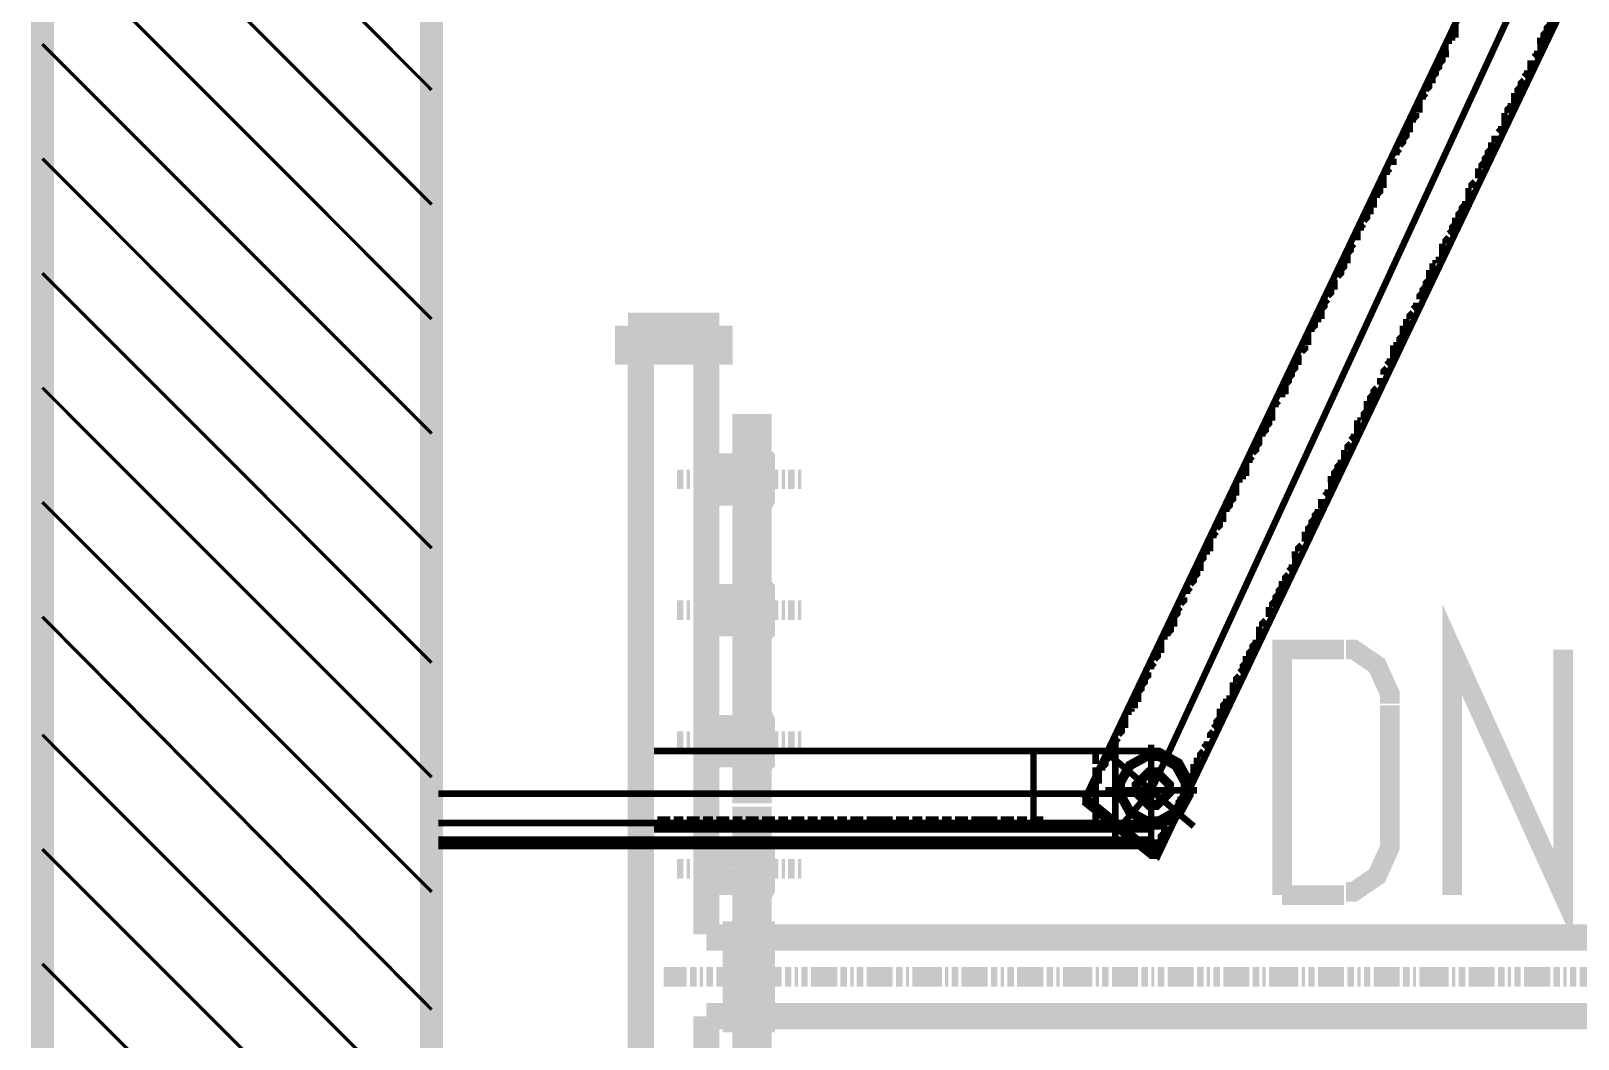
# Model space of a CAD drawing. Extents: x 0.4 to 11.4, y 0.4 to 16.2.
# Drawn here: x 6.762 to 7.55, y 9.031 to 9.544 of the extents above; entities that cross this region are included whole.
import ezdxf

# ---------------------------------------------------------------- set-up
doc = ezdxf.new("R2010")
doc.units = 0
doc.header["$MEASUREMENT"] = 0

msp = doc.modelspace()

# ---------------------------------------------------------------- linework, layer by layer
at = {"color": 0}
for points, const_width in [([(6.9661, 5.21446), (6.9661, 11.8294)], 0.01167), ([(6.76779, 5.01611), (6.76779, 11.7078)], 0.01167), ([(7.7761, 10.0444), (7.3361, 9.12446), (7.29943, 9.15446), (7.73942, 10.0744)], 0.00333), ([(7.33279, 9.15776), (7.7411, 10.0411), (7.71946, 10.0595)], 0.00333), ([(6.76779, 9.71278), (6.9661, 9.51443)], 0.00167), ([(6.76779, 9.65446), (6.9661, 9.45611)], 0.00167), ([(6.76779, 9.59614), (6.9661, 9.39779)], 0.00167), ([(7.48611, 9.54275), (7.48779, 9.54275), (7.48779, 9.54443), (7.48779, 9.54611), (7.48942, 9.54611)], 0.00333), ([(7.53614, 9.54943), (7.53614, 9.54779), (7.53444, 9.54611), (7.53444, 9.54443), (7.53276, 9.54275), (7.53276, 9.54113), (7.53276, 9.53944), (7.53108, 9.53944), (7.53108, 9.53776), (7.53108, 9.53614), (7.52946, 9.53614)], 0.00333), ([(7.48443, 9.53776), (7.48443, 9.53944)], 0.00333), ([(7.48611, 9.53944), (7.48611, 9.54113)], 0.00333), ([(6.76779, 9.53776), (6.9661, 9.33946)], 0.00167), ([(7.47613, 9.51779), (7.47613, 9.51942), (7.47613, 9.52111), (7.47775, 9.52279), (7.47775, 9.52447), (7.47944, 9.5261), (7.47944, 9.52778), (7.48112, 9.52946), (7.48112, 9.53108)], 0.00333), ([(7.48112, 9.53276), (7.48281, 9.53276), (7.48281, 9.53444), (7.48281, 9.53614), (7.48443, 9.53614)], 0.00333), ([(7.5261, 9.52946), (7.5261, 9.52778), (7.5261, 9.5261), (7.52447, 9.5261)], 0.00333), ([(7.52946, 9.53444), (7.52946, 9.53276), (7.52778, 9.53108)], 0.00333), ([(7.52447, 9.52447), (7.52447, 9.52279), (7.52279, 9.52111)], 0.00333), ([(7.47276, 9.51443), (7.47444, 9.51611), (7.47444, 9.51779)], 0.00333), ([(7.52279, 9.51942), (7.52111, 9.51779), (7.52111, 9.51611), (7.51942, 9.51443), (7.51942, 9.51281), (7.51942, 9.51113), (7.51779, 9.51113), (7.51779, 9.50944), (7.51779, 9.50776)], 0.00333), ([(7.46778, 9.50444), (7.46946, 9.50444), (7.46946, 9.50612), (7.46946, 9.50776), (7.47114, 9.50776)], 0.00333), ([(7.47114, 9.50944), (7.47114, 9.51113), (7.47276, 9.51281)], 0.00333), ([(7.51611, 9.50776), (7.51611, 9.50612), (7.51443, 9.50444), (7.51443, 9.50276)], 0.00333), ([(7.45942, 9.48611), (7.4611, 9.48779), (7.4611, 9.48942), (7.46278, 9.4911), (7.46278, 9.49278), (7.46278, 9.49447), (7.46446, 9.49447), (7.46446, 9.4961), (7.46446, 9.49778)], 0.00333), ([(7.4661, 9.49778), (7.4661, 9.49946), (7.46778, 9.50108), (7.46778, 9.50276)], 0.00333), ([(7.51443, 9.50108), (7.51281, 9.50108), (7.51281, 9.49946), (7.51281, 9.49778), (7.51113, 9.49778)], 0.00333), ([(7.50776, 9.4911), (7.50776, 9.48942), (7.50776, 9.48779)], 0.00333), ([(7.51113, 9.4961), (7.51113, 9.49447), (7.50944, 9.49278)], 0.00333), ([(7.45779, 9.48112), (7.45779, 9.48281), (7.45942, 9.48443)], 0.00333), ([(7.50612, 9.48779), (7.50612, 9.48611), (7.50612, 9.48443), (7.50444, 9.48281), (7.50444, 9.48112), (7.50276, 9.47944), (7.50276, 9.47775), (7.50108, 9.47613), (7.50108, 9.47444)], 0.00333), ([(6.76779, 9.47944), (6.9661, 9.28108)], 0.00167), ([(7.45281, 9.47114), (7.45281, 9.47276), (7.45443, 9.47444)], 0.00333), ([(7.45611, 9.47613), (7.45611, 9.47775), (7.45611, 9.47944)], 0.00333), ([(7.44775, 9.45942), (7.44775, 9.4611), (7.44943, 9.46278), (7.44943, 9.46446), (7.44943, 9.4661), (7.45111, 9.4661), (7.45111, 9.46778), (7.45111, 9.46946), (7.45281, 9.46946)], 0.00333), ([(7.49778, 9.46778), (7.4961, 9.4661), (7.4961, 9.46446)], 0.00333), ([(7.50108, 9.47276), (7.49946, 9.47276), (7.49946, 9.47114), (7.49946, 9.46946)], 0.00333), ([(7.44276, 9.45281), (7.44444, 9.45281), (7.44444, 9.45443), (7.44444, 9.45611), (7.44612, 9.45611), (7.44612, 9.45779), (7.44612, 9.45942)], 0.00333), ([(7.4961, 9.46278), (7.49447, 9.46278), (7.49447, 9.4611), (7.49447, 9.45942), (7.49278, 9.45942)], 0.00333), ([(7.44114, 9.44775), (7.44276, 9.44943), (7.44276, 9.45111)], 0.00333), ([(7.49278, 9.45779), (7.49278, 9.45611), (7.4911, 9.45443), (7.4911, 9.45281), (7.48942, 9.45111), (7.48942, 9.44943)], 0.00333), ([(7.43946, 9.44276), (7.43946, 9.44444), (7.44114, 9.44612)], 0.00333), ([(7.48779, 9.44943), (7.48779, 9.44775), (7.48779, 9.44612), (7.48611, 9.44444), (7.48611, 9.44276), (7.48443, 9.44114)], 0.00333), ([(7.42779, 9.41943), (7.42947, 9.42111), (7.42947, 9.42279), (7.4311, 9.42443), (7.4311, 9.42611), (7.4311, 9.42779), (7.43278, 9.42779), (7.43278, 9.42947), (7.43278, 9.4311), (7.43446, 9.43278), (7.43446, 9.43446), (7.43608, 9.43608)], 0.00333), ([(7.43778, 9.43778), (7.43778, 9.43946), (7.43778, 9.44114), (7.43946, 9.44114)], 0.00333), ([(7.48443, 9.43946), (7.48281, 9.43778), (7.48281, 9.43608)], 0.00333), ([(7.47775, 9.42779), (7.47775, 9.42611)], 0.00333), ([(7.48281, 9.43446), (7.48112, 9.43446), (7.48112, 9.43278), (7.48112, 9.4311), (7.47944, 9.4311)], 0.00333), ([(7.47944, 9.42947), (7.47944, 9.42779)], 0.00333), ([(6.76779, 9.42111), (6.9661, 9.22276)], 0.00167), ([(7.47775, 9.42443), (7.47613, 9.42443), (7.47613, 9.42279), (7.47613, 9.42111), (7.47444, 9.42111), (7.47444, 9.41943), (7.47444, 9.41775), (7.47276, 9.41613), (7.47276, 9.41444), (7.47114, 9.41276), (7.47114, 9.41114), (7.46946, 9.40944), (7.46946, 9.40776)], 0.00333), ([(7.42279, 9.40944), (7.42443, 9.41114), (7.42443, 9.41276)], 0.00333), ([(7.42443, 9.41444), (7.42611, 9.41444), (7.42611, 9.41613), (7.42611, 9.41775)], 0.00333), ([(7.41775, 9.39611), (7.41775, 9.39779), (7.41775, 9.39947), (7.41943, 9.39947), (7.41943, 9.4011), (7.41943, 9.40278), (7.42111, 9.40446), (7.42111, 9.40608), (7.42279, 9.40776)], 0.00333), ([(7.46778, 9.40608), (7.46778, 9.40446), (7.4661, 9.40278)], 0.00333), ([(7.41444, 9.39111), (7.41444, 9.39279), (7.41613, 9.39442), (7.41613, 9.39611)], 0.00333), ([(7.46446, 9.39611), (7.46278, 9.39611), (7.46278, 9.39442), (7.46278, 9.39279), (7.4611, 9.39279), (7.4611, 9.39111), (7.4611, 9.38943), (7.45942, 9.38781), (7.45942, 9.38613)], 0.00333), ([(7.4661, 9.4011), (7.46446, 9.39947), (7.46446, 9.39779)], 0.00333), ([(7.41114, 9.38613), (7.41276, 9.38613), (7.41276, 9.38781), (7.41276, 9.38943), (7.41444, 9.38943)], 0.00333), ([(7.40608, 9.37608), (7.40776, 9.37608), (7.40776, 9.37776), (7.40776, 9.37944)], 0.00333), ([(7.40944, 9.38112), (7.41114, 9.38276), (7.41114, 9.38444)], 0.00333), ([(7.45779, 9.38613), (7.45779, 9.38444), (7.45779, 9.38276), (7.45611, 9.38276), (7.45611, 9.38112), (7.45611, 9.37944), (7.45443, 9.37944)], 0.00333), ([(7.39947, 9.35781), (7.39947, 9.35943), (7.39947, 9.36111), (7.4011, 9.36111), (7.4011, 9.36279), (7.4011, 9.36442), (7.40278, 9.3661), (7.40278, 9.36778), (7.40446, 9.36947), (7.40446, 9.3711), (7.40608, 9.37278), (7.40608, 9.37446)], 0.00333), ([(7.45281, 9.37278), (7.45111, 9.3711), (7.45111, 9.36947)], 0.00333), ([(7.45443, 9.37776), (7.45443, 9.37608), (7.45281, 9.37446)], 0.00333), ([(7.44943, 9.36778), (7.44943, 9.3661), (7.44943, 9.36442)], 0.00333), ([(6.76779, 9.36279), (6.9661, 9.16444)], 0.00167), ([(7.39611, 9.35275), (7.39611, 9.35444), (7.39779, 9.35612)], 0.00333), ([(7.44775, 9.36279), (7.44612, 9.36111), (7.44612, 9.35943), (7.44444, 9.35781), (7.44444, 9.35612), (7.44444, 9.35444), (7.44276, 9.35444), (7.44276, 9.35275), (7.44276, 9.35113), (7.44114, 9.34944), (7.44114, 9.34776)], 0.00333), ([(7.39279, 9.34776), (7.39442, 9.34776), (7.39442, 9.34944), (7.39442, 9.35113), (7.39611, 9.35113)], 0.00333), ([(7.38943, 9.33778), (7.38943, 9.33946), (7.39111, 9.3411), (7.39111, 9.34278), (7.39279, 9.34446), (7.39279, 9.34614)], 0.00333), ([(7.43946, 9.34446), (7.43778, 9.34446), (7.43778, 9.34278), (7.43778, 9.3411), (7.43608, 9.3411)], 0.00333), ([(7.43946, 9.34776), (7.43946, 9.34614)], 0.00333), ([(7.38444, 9.32943), (7.38613, 9.33111), (7.38613, 9.33279), (7.38781, 9.33442), (7.38781, 9.3361), (7.38781, 9.33778)], 0.00333), ([(7.43446, 9.33442), (7.43278, 9.33279), (7.43278, 9.33111)], 0.00333), ([(7.43608, 9.33946), (7.43608, 9.33778), (7.43446, 9.3361)], 0.00333), ([(7.38276, 9.32443), (7.38276, 9.32611), (7.38444, 9.32781)], 0.00333), ([(7.42947, 9.32611), (7.42947, 9.32443), (7.42779, 9.32275), (7.42779, 9.32112), (7.42611, 9.31944), (7.42611, 9.31776), (7.42611, 9.31614), (7.42443, 9.31614), (7.42443, 9.31446), (7.42443, 9.31278), (7.42279, 9.31278)], 0.00333), ([(7.43278, 9.32943), (7.4311, 9.32943), (7.4311, 9.32781), (7.4311, 9.32611)], 0.00333), ([(7.37944, 9.31944), (7.38112, 9.31944), (7.38112, 9.32112), (7.38112, 9.32275), (7.38276, 9.32275)], 0.00333), ([(7.37944, 9.31614), (7.37944, 9.31776)], 0.00333), ([(7.3711, 9.29943), (7.3711, 9.30111), (7.37278, 9.30279), (7.37278, 9.30447), (7.37446, 9.3061), (7.37446, 9.30778), (7.37446, 9.30946), (7.37608, 9.30946), (7.37608, 9.31108), (7.37608, 9.31278), (7.37776, 9.31278)], 0.00333), ([(7.37776, 9.31446), (7.37776, 9.31614)], 0.00333), ([(7.42279, 9.31108), (7.42279, 9.30946), (7.42111, 9.30778)], 0.00333), ([(6.76779, 9.30447), (6.9661, 9.10612)], 0.00167), ([(7.41775, 9.30111), (7.41775, 9.29943), (7.41613, 9.29779), (7.41613, 9.29611), (7.41444, 9.29443), (7.41444, 9.29275), (7.41276, 9.29113), (7.41276, 9.28944), (7.41276, 9.28776), (7.41114, 9.28776), (7.41114, 9.28614), (7.41114, 9.28444)], 0.00333), ([(7.41943, 9.3061), (7.41943, 9.30447), (7.41943, 9.30279), (7.41775, 9.30279)], 0.00333), ([(7.3661, 9.29113), (7.36778, 9.29275), (7.36778, 9.29443)], 0.00333), ([(7.36778, 9.29611), (7.36947, 9.29611), (7.36947, 9.29779), (7.36947, 9.29943)], 0.00333), ([(7.36442, 9.28614), (7.36442, 9.28776), (7.3661, 9.28944)], 0.00333), ([(7.35275, 9.26281), (7.35444, 9.26443), (7.35444, 9.26611), (7.35612, 9.26779), (7.35612, 9.26942), (7.35612, 9.27111), (7.35781, 9.27111), (7.35781, 9.27279), (7.35781, 9.27447), (7.35943, 9.2761), (7.35943, 9.27778)], 0.00333), ([(7.36111, 9.28108), (7.36279, 9.28108), (7.36279, 9.28276), (7.36279, 9.28444), (7.36442, 9.28444)], 0.00333), ([(7.36111, 9.27778), (7.36111, 9.27946)], 0.00333), ([(7.40776, 9.27778), (7.40608, 9.27778), (7.40608, 9.2761), (7.40608, 9.27447), (7.40446, 9.27447)], 0.00333), ([(7.40944, 9.28276), (7.40776, 9.28108), (7.40776, 9.27946)], 0.00333), ([(7.40446, 9.27279), (7.40446, 9.27111), (7.40278, 9.26942)], 0.00333), ([(7.35113, 9.25776), (7.35113, 9.25944), (7.35275, 9.26113)], 0.00333), ([(7.39947, 9.26443), (7.39947, 9.26281), (7.39947, 9.26113), (7.39779, 9.25944), (7.39779, 9.25776), (7.39611, 9.25612), (7.39611, 9.25444), (7.39442, 9.25276), (7.39442, 9.25108)], 0.00333), ([(7.40278, 9.26779), (7.4011, 9.26611), (7.4011, 9.26443)], 0.00333), ([(7.34776, 9.25276), (7.34944, 9.25444), (7.34944, 9.25612)], 0.00333), ([(7.3411, 9.23611), (7.3411, 9.23779), (7.34278, 9.23942), (7.34278, 9.2411), (7.34278, 9.24278), (7.34446, 9.24278), (7.34446, 9.24447), (7.34446, 9.2461), (7.34614, 9.24778), (7.34614, 9.24946), (7.34776, 9.25108)], 0.00333), ([(7.39442, 9.24946), (7.39279, 9.24946), (7.39279, 9.24778), (7.39279, 9.2461)], 0.00333), ([(7.48611, 9.10444), (7.48611, 9.22944), (7.54275, 9.10444), (7.54275, 9.22944)], 0.01), ([(6.76779, 9.2461), (6.9661, 9.04611)], 0.00167), ([(7.38943, 9.23942), (7.38781, 9.23942), (7.38781, 9.23779), (7.38781, 9.23611), (7.38613, 9.23611)], 0.00333), ([(7.39111, 9.24447), (7.38943, 9.24278), (7.38943, 9.2411)], 0.00333), ([(7.3361, 9.22944), (7.33778, 9.22944), (7.33778, 9.23112), (7.33778, 9.23281), (7.33946, 9.23281)], 0.00333), ([(7.33946, 9.23443), (7.33946, 9.23611)], 0.00333), ([(7.38613, 9.23443), (7.38613, 9.23281), (7.38444, 9.23112), (7.38444, 9.22944), (7.38276, 9.22775), (7.38276, 9.22613)], 0.00333), ([(7.4311, 9.22944), (7.39947, 9.22944), (7.39947, 9.12608), (7.39947, 9.10444)], 0.01), ([(7.45443, 9.20193), (7.45443, 9.20682), (7.44786, 9.2214), (7.43599, 9.22944), (7.43197, 9.22944)], 0.01), ([(7.33279, 9.21946), (7.33279, 9.22114), (7.33442, 9.22276)], 0.00333), ([(7.33442, 9.22444), (7.3361, 9.22613), (7.3361, 9.22775)], 0.00333), ([(7.38112, 9.22613), (7.38112, 9.22444), (7.38112, 9.22276), (7.37944, 9.22114), (7.37944, 9.21946), (7.37776, 9.21778)], 0.00333), ([(7.32275, 9.20111), (7.32443, 9.20111), (7.32443, 9.20281), (7.32443, 9.20443), (7.32611, 9.20443), (7.32611, 9.20611), (7.32611, 9.20779), (7.32781, 9.20942), (7.32781, 9.2111), (7.32943, 9.21278), (7.32943, 9.21446), (7.33111, 9.2161), (7.33111, 9.21778)], 0.00333), ([(7.37776, 9.2161), (7.37608, 9.21446), (7.37608, 9.21278)], 0.00333), ([(7.37608, 9.2111), (7.37446, 9.2111), (7.37446, 9.20942), (7.37446, 9.20779), (7.37278, 9.20779)], 0.00333), ([(7.37278, 9.20611), (7.37278, 9.20443)], 0.00333), ([(7.32275, 9.19775), (7.32275, 9.19943)], 0.00333), ([(7.3711, 9.20443), (7.3711, 9.20281), (7.36947, 9.20111), (7.36947, 9.19943), (7.36947, 9.19775), (7.36778, 9.19775), (7.36778, 9.19612), (7.36778, 9.19444), (7.3661, 9.19276), (7.3661, 9.19114), (7.36442, 9.18946)], 0.00333), ([(7.45443, 9.13276), (7.45443, 9.20111)], 0.01), ([(7.31776, 9.19114), (7.31944, 9.19114), (7.31944, 9.19276), (7.31944, 9.19444), (7.32112, 9.19444)], 0.00333), ([(7.32112, 9.19612), (7.32112, 9.19775)], 0.00333), ([(6.76779, 9.18608), (6.9661, 8.98779)], 0.00167), ([(7.31278, 9.17611), (7.31278, 9.17779), (7.31278, 9.17947), (7.31446, 9.1811), (7.31446, 9.18278), (7.31614, 9.18446)], 0.00333), ([(7.31614, 9.18608), (7.31776, 9.18778), (7.31776, 9.18946)], 0.00333), ([(7.36111, 9.18278), (7.36111, 9.1811), (7.35943, 9.17947)], 0.00333), ([(7.36442, 9.18778), (7.36279, 9.18608), (7.36279, 9.18446)], 0.00333), ([(7.07943, 9.17779), (7.27778, 9.17779)], 0.00333), ([(7.33279, 9.17779), (7.27279, 9.17779)], 0.00333), ([(7.33279, 9.13781), (7.27279, 9.13781), (7.27279, 9.17779)], 0.00333), ([(7.30447, 9.17611), (7.30447, 9.17443), (7.30447, 9.17279), (7.30447, 9.17111)], 0.00333), ([(7.30778, 9.16775), (7.30778, 9.16943), (7.30946, 9.17111), (7.30946, 9.17279), (7.31108, 9.17443), (7.31108, 9.17611)], 0.00333), ([(7.30946, 9.15776), (7.33279, 9.15776), (7.33279, 9.1811)], 0.00333), ([(7.31108, 9.17611), (7.33279, 9.15776), (7.35444, 9.13943)], 0.00333), ([(7.31446, 9.13276), (7.31446, 9.15608), (7.31446, 9.1811)], 0.00333), ([(7.33361, 9.13943), (7.33703, 9.13943), (7.34717, 9.14507), (7.35275, 9.15528), (7.35275, 9.15864), (7.35275, 9.16206), (7.34717, 9.17219), (7.33703, 9.17779), (7.33361, 9.17779)], 0.00333), ([(7.35943, 9.17779), (7.35781, 9.17611), (7.35781, 9.17443)], 0.00333), ([(7.30447, 9.16943), (7.30447, 9.16775), (7.30447, 9.16613), (7.30447, 9.16444), (7.30447, 9.16276)], 0.00333), ([(7.31446, 9.17279), (7.31446, 9.16114), (7.31446, 9.14947)], 0.00333), ([(7.35781, 9.17279), (7.35612, 9.17279), (7.35612, 9.17111), (7.35612, 9.16943), (7.35444, 9.16943), (7.35444, 9.16775), (7.35444, 9.16613), (7.35275, 9.16444), (7.35275, 9.16276)], 0.00333), ([(7.21446, 9.15608), (7.33279, 9.15608), (7.33279, 9.16444)], 0.00333), ([(7.30279, 9.15776), (7.30447, 9.15944), (7.30447, 9.16114)], 0.00333), ([(7.30447, 9.16276), (7.3061, 9.16276), (7.3061, 9.16444), (7.3061, 9.16613), (7.30778, 9.16613)], 0.00333), ([(7.30447, 9.16114), (7.30447, 9.15944), (7.30447, 9.15776), (7.30447, 9.15608), (7.30447, 9.15446), (7.30447, 9.15278), (7.30447, 9.1511), (7.30447, 9.14947), (7.30447, 9.14779)], 0.00333), ([(7.35113, 9.16276), (7.35113, 9.16114), (7.35113, 9.15944), (7.34944, 9.15944), (7.34944, 9.15776), (7.34944, 9.15608), (7.34776, 9.15608)], 0.00333), ([(6.96946, 9.15608), (7.33279, 9.15608), (7.33279, 9.14111), (6.96946, 9.14111), (7.33279, 9.14111)], 0.00333), ([(7.30111, 9.15446), (7.29943, 9.1511), (7.33279, 9.12446), (7.3361, 9.12446)], 0.00333), ([(7.29943, 9.1511), (7.29943, 9.15446)], 0.00333), ([(7.30111, 9.15446), (7.30111, 9.15608)], 0.00333), ([(7.33279, 9.15776), (7.31446, 9.13613)], 0.00333), ([(7.35612, 9.15776), (7.33279, 9.15776), (7.33279, 9.13444)], 0.00333), ([(7.34776, 9.15446), (7.34776, 9.15278), (7.34614, 9.1511)], 0.00333), ([(7.30447, 9.14611), (7.30447, 9.14442), (7.30447, 9.14279), (7.30447, 9.14111), (7.30447, 9.13943)], 0.00333), ([(7.34278, 9.14442), (7.34278, 9.14279), (7.34278, 9.14111)], 0.00333), ([(7.34614, 9.14947), (7.34446, 9.14779), (7.34446, 9.14611)], 0.00333), ([(6.96946, 9.13276), (7.33279, 9.13276), (7.33279, 9.14111)], 0.00333), ([(7.07943, 9.13781), (7.27778, 9.13781)], 0.00333), ([(7.08111, 9.14279), (7.08279, 9.14279), (7.08442, 9.14279), (7.0861, 9.14279), (7.08778, 9.14279)], 0.00333), ([(7.08946, 9.14279), (7.0911, 9.14279), (7.09278, 9.14279), (7.09446, 9.14279)], 0.00333), ([(7.09614, 9.14279), (7.09776, 9.14279), (7.09944, 9.14279), (7.10113, 9.14279), (7.10275, 9.14279)], 0.00333), ([(7.10444, 9.14279), (7.10612, 9.14279), (7.10781, 9.14279), (7.10943, 9.14279)], 0.00333), ([(7.11111, 9.14279), (7.11279, 9.14279), (7.11442, 9.14279), (7.1161, 9.14279), (7.11778, 9.14279)], 0.00333), ([(7.11947, 9.14279), (7.1211, 9.14279), (7.12278, 9.14279), (7.12446, 9.14279)], 0.00333), ([(7.12608, 9.14279), (7.12776, 9.14279), (7.12944, 9.14279), (7.13112, 9.14279), (7.13276, 9.14279)], 0.00333), ([(7.13444, 9.14279), (7.13613, 9.14279), (7.13781, 9.14279), (7.13943, 9.14279), (7.14111, 9.14279)], 0.00333), ([(7.14279, 9.14279), (7.14442, 9.14279), (7.14611, 9.14279), (7.14779, 9.14279)], 0.00333), ([(7.14947, 9.14279), (7.1511, 9.14279), (7.15278, 9.14279), (7.15446, 9.14279), (7.15608, 9.14279)], 0.00333), ([(7.15776, 9.14279), (7.15944, 9.14279), (7.16114, 9.14279), (7.16276, 9.14279)], 0.00333), ([(7.16444, 9.14279), (7.16613, 9.14279), (7.16775, 9.14279), (7.16943, 9.14279), (7.17111, 9.14279)], 0.00333), ([(7.17279, 9.14279), (7.17443, 9.14279), (7.17611, 9.14279), (7.17779, 9.14279)], 0.00333), ([(7.17947, 9.14279), (7.1811, 9.14279), (7.18278, 9.14279), (7.18446, 9.14279), (7.18608, 9.14279)], 0.00333), ([(7.18778, 9.14279), (7.18946, 9.14279), (7.19114, 9.14279), (7.19276, 9.14279), (7.19444, 9.14279), (7.19612, 9.14279), (7.19775, 9.14279), (7.19943, 9.14279), (7.20111, 9.14279)], 0.00333), ([(7.20281, 9.14279), (7.20443, 9.14279), (7.20611, 9.14279), (7.20779, 9.14279), (7.20942, 9.14279)], 0.00333), ([(7.2111, 9.14279), (7.21278, 9.14279), (7.21446, 9.14279), (7.2161, 9.14279)], 0.00333), ([(7.21778, 9.14279), (7.21946, 9.14279), (7.22114, 9.14279), (7.22276, 9.14279), (7.22444, 9.14279)], 0.00333), ([(7.22613, 9.14279), (7.22775, 9.14279), (7.22944, 9.14279), (7.23112, 9.14279)], 0.00333), ([(7.23281, 9.14279), (7.23443, 9.14279), (7.23611, 9.14279), (7.23779, 9.14279), (7.23942, 9.14279)], 0.00333), ([(7.2411, 9.14279), (7.24278, 9.14279), (7.24447, 9.14279), (7.2461, 9.14279), (7.24778, 9.14279), (7.24946, 9.14279), (7.25108, 9.14279), (7.25276, 9.14279), (7.25444, 9.14279)], 0.00333), ([(7.25612, 9.14279), (7.25776, 9.14279), (7.25944, 9.14279), (7.26113, 9.14279), (7.26281, 9.14279)], 0.00333), ([(7.26443, 9.14279), (7.26611, 9.14279), (7.26779, 9.14279), (7.26942, 9.14279)], 0.00333), ([(7.27111, 9.14279), (7.27279, 9.14279), (7.27447, 9.14279), (7.2761, 9.14279), (7.27778, 9.14279)], 0.00333), ([(7.3411, 9.13943), (7.33946, 9.13781), (7.33946, 9.13613), (7.33778, 9.13444), (7.33778, 9.13276), (7.33778, 9.13112), (7.3361, 9.13112), (7.3361, 9.12944), (7.3361, 9.12776), (7.33442, 9.12608)], 0.00333), ([(7.43197, 9.10612), (7.43599, 9.10612), (7.44786, 9.11421), (7.45443, 9.12879), (7.45443, 9.13362)], 0.01), ([(7.33279, 9.13276), (7.33279, 9.12944), (6.96946, 9.12944)], 0.00333), ([(6.76779, 9.12776), (6.9661, 8.92947)], 0.00167), ([(7.33442, 9.12608), (7.33279, 9.12446)], 0.00333), ([(7.39947, 9.10444), (7.4311, 9.10444)], 0.01), ([(6.76779, 9.06944), (6.9661, 8.8711)], 0.00167)]:
    msp.add_lwpolyline(points, dxfattribs=dict(at, const_width=const_width))
at = {"color": 0, "const_width": 0.00333}
for points in [[(7.52778, 9.52946), (7.52778, 9.52946)], [(7.50944, 9.4911), (7.50944, 9.4911)], [(7.45443, 9.47613), (7.45443, 9.47613)], [(7.49778, 9.46946), (7.49778, 9.46946)], [(7.43608, 9.43778), (7.43608, 9.43778)], [(7.42779, 9.41775), (7.42779, 9.41775)], [(7.40944, 9.37944), (7.40944, 9.37944)], [(7.44775, 9.36442), (7.44775, 9.36442)], [(7.39779, 9.35781), (7.39779, 9.35781)], [(7.42111, 9.3061), (7.42111, 9.3061)], [(7.40944, 9.28444), (7.40944, 9.28444)], [(7.39111, 9.2461), (7.39111, 9.2461)], [(7.30447, 9.17779), (7.30447, 9.17779)], [(7.35113, 9.15864), (7.35113, 9.16174), (7.34603, 9.17101), (7.33675, 9.17611), (7.33361, 9.17611), (7.33057, 9.17611), (7.32129, 9.17101), (7.31614, 9.16174), (7.31614, 9.15864), (7.31614, 9.15554), (7.32129, 9.14626), (7.33057, 9.14111), (7.33361, 9.14111), (7.33675, 9.14111), (7.34603, 9.14626), (7.35113, 9.15554), (7.35113, 9.15864)], [(7.34944, 9.15864), (7.34944, 9.16146), (7.34483, 9.16982), (7.33643, 9.17443), (7.33361, 9.17443), (7.33083, 9.17443), (7.32243, 9.16982), (7.31776, 9.16146), (7.31776, 9.15864), (7.31776, 9.15588), (7.32243, 9.14746), (7.33083, 9.14279), (7.33361, 9.14279), (7.33643, 9.14279), (7.34483, 9.14746), (7.34944, 9.15588), (7.34944, 9.15864)], [(7.34278, 9.15864), (7.34278, 9.16092), (7.33594, 9.16775), (7.33361, 9.16775), (7.33132, 9.16775), (7.32443, 9.16092), (7.32443, 9.15864), (7.32443, 9.15636), (7.33132, 9.14947), (7.33361, 9.14947), (7.33594, 9.14947), (7.34278, 9.15636), (7.34278, 9.15864)], [(7.34278, 9.15864), (7.34278, 9.16092), (7.33594, 9.16775), (7.33361, 9.16775), (7.33132, 9.16775), (7.32443, 9.16092), (7.32443, 9.15864), (7.32443, 9.15636), (7.33132, 9.14947), (7.33361, 9.14947), (7.33594, 9.14947), (7.34278, 9.15636), (7.34278, 9.15864)], [(7.3411, 9.15864), (7.3411, 9.16054), (7.3355, 9.16613), (7.33361, 9.16613), (7.33176, 9.16613), (7.32611, 9.16054), (7.32611, 9.15864), (7.32611, 9.15679), (7.33176, 9.1511), (7.33361, 9.1511), (7.3355, 9.1511), (7.3411, 9.15679), (7.3411, 9.15864)], [(7.30279, 9.15608), (7.30279, 9.15608)], [(7.07943, 9.14279), (7.07943, 9.14279)], [(7.30447, 9.13781), (7.30447, 9.13781)], [(7.3411, 9.14111), (7.3411, 9.14111)]]:
    msp.add_lwpolyline(points, close=True, dxfattribs=at)
at = {"color": 173}
for points, const_width in [([(7.11279, 9.39442), (7.06614, 9.39442)], 0.01333), ([(7.11279, 9.39442), (7.11279, 9.38112), (7.06614, 9.38112), (7.06614, 9.39442)], 0.01333), ([(7.07275, 9.08279), (7.07275, 9.38112)], 0.01333), ([(7.10612, 9.08442), (7.10612, 9.38112)], 0.01333), ([(7.13276, 9.32781), (7.13444, 9.32611), (7.13444, 9.3061), (7.13276, 9.30279)], 0.01333), ([(7.10612, 9.32275), (7.12608, 9.32275)], 0.01333), ([(7.10612, 9.32275), (7.10612, 9.30946), (7.12608, 9.30946)], 0.01333), ([(7.09446, 9.31614), (7.09278, 9.31614), (7.0911, 9.31614)], 0.01), ([(7.09776, 9.31614), (7.09614, 9.31614)], 0.01), ([(7.10275, 9.31614), (7.10113, 9.31614), (7.09944, 9.31614)], 0.01), ([(7.10612, 9.31614), (7.10444, 9.31614)], 0.01), ([(7.11279, 9.31614), (7.11111, 9.31614), (7.10943, 9.31614), (7.10781, 9.31614), (7.10612, 9.31614)], 0.01), ([(7.11778, 9.31614), (7.1161, 9.31614), (7.11442, 9.31614), (7.11279, 9.31614)], 0.01), ([(7.12278, 9.31614), (7.1211, 9.31614), (7.11947, 9.31614)], 0.01), ([(7.12608, 9.31614), (7.12446, 9.31614)], 0.01), ([(7.13112, 9.31614), (7.12944, 9.31614), (7.12776, 9.31614)], 0.01), ([(7.13781, 9.31614), (7.13613, 9.31614), (7.13444, 9.31614), (7.13276, 9.31614), (7.13112, 9.31614)], 0.01), ([(7.14279, 9.31614), (7.14111, 9.31614), (7.13943, 9.31614), (7.13781, 9.31614)], 0.01), ([(7.14611, 9.31614), (7.14442, 9.31614)], 0.01), ([(7.1511, 9.31614), (7.14947, 9.31614), (7.14779, 9.31614)], 0.01), ([(7.15446, 9.31614), (7.15278, 9.31614)], 0.01), ([(7.10612, 9.25612), (7.12608, 9.25612)], 0.01333), ([(7.10612, 9.25612), (7.10612, 9.24278), (7.12608, 9.24278)], 0.01333), ([(7.13276, 9.26113), (7.13444, 9.25944), (7.13444, 9.23942), (7.13276, 9.23779)], 0.01333), ([(7.09446, 9.24946), (7.09278, 9.24946), (7.0911, 9.24946)], 0.01), ([(7.09776, 9.24946), (7.09614, 9.24946)], 0.01), ([(7.10275, 9.24946), (7.10113, 9.24946), (7.09944, 9.24946)], 0.01), ([(7.10612, 9.24946), (7.10444, 9.24946)], 0.01), ([(7.11279, 9.24946), (7.11111, 9.24946), (7.10943, 9.24946), (7.10781, 9.24946), (7.10612, 9.24946)], 0.01), ([(7.11778, 9.24946), (7.1161, 9.24946), (7.11442, 9.24946), (7.11279, 9.24946)], 0.01), ([(7.12278, 9.24946), (7.1211, 9.24946), (7.11947, 9.24946)], 0.01), ([(7.12608, 9.24946), (7.12446, 9.24946)], 0.01), ([(7.13112, 9.24946), (7.12944, 9.24946), (7.12776, 9.24946)], 0.01), ([(7.13781, 9.24946), (7.13613, 9.24946), (7.13444, 9.24946), (7.13276, 9.24946), (7.13112, 9.24946)], 0.01), ([(7.14279, 9.24946), (7.14111, 9.24946), (7.13943, 9.24946), (7.13781, 9.24946)], 0.01), ([(7.14611, 9.24946), (7.14442, 9.24946)], 0.01), ([(7.1511, 9.24946), (7.14947, 9.24946), (7.14779, 9.24946)], 0.01), ([(7.15446, 9.24946), (7.15278, 9.24946)], 0.01), ([(7.13276, 9.19612), (7.13444, 9.19276), (7.13444, 9.17279), (7.13276, 9.17111)], 0.01333), ([(7.10612, 9.18946), (7.12608, 9.18946)], 0.01333), ([(7.10612, 9.18946), (7.10612, 9.17611), (7.12608, 9.17611)], 0.01333), ([(7.09446, 9.18278), (7.09278, 9.18278), (7.0911, 9.18278)], 0.01), ([(7.09776, 9.18278), (7.09614, 9.18278)], 0.01), ([(7.10275, 9.18278), (7.10113, 9.18278), (7.09944, 9.18278)], 0.01), ([(7.10612, 9.18278), (7.10444, 9.18278)], 0.01), ([(7.11279, 9.18278), (7.11111, 9.18278), (7.10943, 9.18278), (7.10781, 9.18278), (7.10612, 9.18278)], 0.01), ([(7.11778, 9.18278), (7.1161, 9.18278), (7.11442, 9.18278), (7.11279, 9.18278)], 0.01), ([(7.12278, 9.18278), (7.1211, 9.18278), (7.11947, 9.18278)], 0.01), ([(7.12608, 9.18278), (7.12446, 9.18278)], 0.01), ([(7.13112, 9.18278), (7.12944, 9.18278), (7.12776, 9.18278)], 0.01), ([(7.13781, 9.18278), (7.13613, 9.18278), (7.13444, 9.18278), (7.13276, 9.18278), (7.13112, 9.18278)], 0.01), ([(7.14279, 9.18278), (7.14111, 9.18278), (7.13943, 9.18278), (7.13781, 9.18278)], 0.01), ([(7.14611, 9.18278), (7.14442, 9.18278)], 0.01), ([(7.1511, 9.18278), (7.14947, 9.18278), (7.14779, 9.18278)], 0.01), ([(7.15446, 9.18278), (7.15278, 9.18278)], 0.01), ([(7.07275, 8.7461), (7.07275, 9.1511)], 0.01333), ([(7.10612, 9.12446), (7.12608, 9.12446)], 0.01333), ([(7.10612, 9.12446), (7.10612, 9.11111), (7.12608, 9.11111)], 0.01333), ([(7.13276, 9.12944), (7.13444, 9.12776), (7.13444, 9.10781), (7.13276, 9.10444)], 0.01333), ([(7.09446, 9.11778), (7.09278, 9.11778), (7.0911, 9.11778)], 0.01), ([(7.09776, 9.11778), (7.09614, 9.11778)], 0.01), ([(7.10275, 9.11778), (7.10113, 9.11778), (7.09944, 9.11778)], 0.01), ([(7.10612, 9.11778), (7.10444, 9.11778)], 0.01), ([(7.11279, 9.11778), (7.11111, 9.11778), (7.10943, 9.11778), (7.10781, 9.11778), (7.10612, 9.11778)], 0.01), ([(7.11778, 9.11778), (7.1161, 9.11778), (7.11442, 9.11778), (7.11279, 9.11778)], 0.01), ([(7.12278, 9.11778), (7.1211, 9.11778), (7.11947, 9.11778)], 0.01), ([(7.12608, 9.11778), (7.12446, 9.11778)], 0.01), ([(7.13112, 9.11778), (7.12944, 9.11778), (7.12776, 9.11778)], 0.01), ([(7.13781, 9.11778), (7.13613, 9.11778), (7.13444, 9.11778), (7.13276, 9.11778), (7.13112, 9.11778)], 0.01), ([(7.14279, 9.11778), (7.14111, 9.11778), (7.13943, 9.11778), (7.13781, 9.11778)], 0.01), ([(7.14611, 9.11778), (7.14442, 9.11778)], 0.01), ([(7.1511, 9.11778), (7.14947, 9.11778), (7.14779, 9.11778)], 0.01), ([(7.15446, 9.11778), (7.15278, 9.11778)], 0.01), ([(7.1211, 9.08279), (7.10612, 9.08279)], 0.01333), ([(7.12446, 9.08279), (7.10612, 9.08279)], 0.01333), ([(7.12446, 9.04275), (7.12446, 9.08279)], 0.01333), ([(7.12446, 9.04275), (7.12446, 9.08279)], 0.01333), ([(7.12944, 9.08442), (7.12944, 9.04113)], 0.01333), ([(7.13112, 9.04275), (7.13112, 9.08279)], 0.01333), ([(7.10612, 8.7461), (7.10612, 9.04275)], 0.01333), ([(7.1211, 9.04275), (7.10612, 9.04275)], 0.01333), ([(7.12446, 9.04275), (7.10612, 9.04275)], 0.01333)]:
    msp.add_lwpolyline(points, dxfattribs=dict(at, const_width=const_width))
for points, const_width in [([(7.12608, 9.34278), (7.12608, 9.28944), (7.13276, 9.28944), (7.13276, 9.34278), (7.12608, 9.34278)], 0.01333), ([(7.08946, 9.31614), (7.08946, 9.31614)], 0.01), ([(7.10612, 9.31614), (7.10612, 9.31614)], 0.01), ([(7.11279, 9.31614), (7.11279, 9.31614)], 0.01), ([(7.13112, 9.31614), (7.13112, 9.31614)], 0.01), ([(7.13781, 9.31614), (7.13781, 9.31614)], 0.01), ([(7.15446, 9.31614), (7.15446, 9.31614)], 0.01), ([(7.12608, 9.2761), (7.12608, 9.22276), (7.13276, 9.22276), (7.13276, 9.2761), (7.12608, 9.2761)], 0.01333), ([(7.08946, 9.24946), (7.08946, 9.24946)], 0.01), ([(7.10612, 9.24946), (7.10612, 9.24946)], 0.01), ([(7.11279, 9.24946), (7.11279, 9.24946)], 0.01), ([(7.13112, 9.24946), (7.13112, 9.24946)], 0.01), ([(7.13781, 9.24946), (7.13781, 9.24946)], 0.01), ([(7.15446, 9.24946), (7.15446, 9.24946)], 0.01), ([(7.12608, 9.20942), (7.12608, 9.15776), (7.13276, 9.15776), (7.13276, 9.20942), (7.12608, 9.20942)], 0.01333), ([(7.08946, 9.18278), (7.08946, 9.18278)], 0.01), ([(7.10612, 9.18278), (7.10612, 9.18278)], 0.01), ([(7.11279, 9.18278), (7.11279, 9.18278)], 0.01), ([(7.13112, 9.18278), (7.13112, 9.18278)], 0.01), ([(7.13781, 9.18278), (7.13781, 9.18278)], 0.01), ([(7.15446, 9.18278), (7.15446, 9.18278)], 0.01), ([(7.12608, 9.14279), (7.12608, 9.0911), (7.13276, 9.0911), (7.13276, 9.14279), (7.12608, 9.14279)], 0.01333), ([(7.08946, 9.11778), (7.08946, 9.11778)], 0.01), ([(7.10612, 9.11778), (7.10612, 9.11778)], 0.01), ([(7.11279, 9.11778), (7.11279, 9.11778)], 0.01), ([(7.13112, 9.11778), (7.13112, 9.11778)], 0.01), ([(7.13781, 9.11778), (7.13781, 9.11778)], 0.01), ([(7.15446, 9.11778), (7.15446, 9.11778)], 0.01), ([(7.13444, 9.04113), (7.13444, 9.08442), (7.1211, 9.08442), (7.1211, 9.04113), (7.13444, 9.04113)], 0.01333), ([(7.12608, 8.98281), (7.12608, 9.03614), (7.13276, 9.03614), (7.13276, 8.98281), (7.12608, 8.98281)], 0.01333)]:
    msp.add_lwpolyline(points, close=True, dxfattribs=dict(at, const_width=const_width))
at = {"color": 142}
for points, const_width in [([(9.29943, 9.08279), (7.12446, 9.08279)], 0.01333), ([(7.08442, 9.06278), (7.0861, 9.06278), (7.08778, 9.06278), (7.08946, 9.06278), (7.0911, 9.06278)], 0.01), ([(7.0911, 9.06278), (7.09278, 9.06278), (7.09446, 9.06278), (7.09614, 9.06278)], 0.01), ([(7.09776, 9.06278), (7.09944, 9.06278), (7.10113, 9.06278)], 0.01), ([(7.10275, 9.06278), (7.10444, 9.06278)], 0.01), ([(7.10612, 9.06278), (7.10781, 9.06278), (7.10943, 9.06278)], 0.01), ([(7.11111, 9.06278), (7.11279, 9.06278), (7.11442, 9.06278), (7.1161, 9.06278)], 0.01), ([(7.1161, 9.06278), (7.11778, 9.06278), (7.11947, 9.06278), (7.1211, 9.06278)], 0.01), ([(7.12278, 9.06278), (7.12446, 9.06278)], 0.01), ([(7.12608, 9.06278), (7.12776, 9.06278), (7.12944, 9.06278)], 0.01), ([(7.13112, 9.06278), (7.13276, 9.06278), (7.13444, 9.06278), (7.13613, 9.06278)], 0.01), ([(7.13613, 9.06278), (7.13781, 9.06278), (7.13943, 9.06278), (7.14111, 9.06278), (7.14279, 9.06278)], 0.01), ([(7.14279, 9.06278), (7.14442, 9.06278)], 0.01), ([(7.14611, 9.06278), (7.14779, 9.06278), (7.14947, 9.06278)], 0.01), ([(7.1511, 9.06278), (7.15278, 9.06278)], 0.01), ([(7.15446, 9.06278), (7.15608, 9.06278), (7.15776, 9.06278)], 0.01), ([(7.15944, 9.06278), (7.16114, 9.06278), (7.16276, 9.06278), (7.16444, 9.06278)], 0.01), ([(7.16444, 9.06278), (7.16613, 9.06278), (7.16775, 9.06278), (7.16943, 9.06278), (7.17111, 9.06278)], 0.01), ([(7.17111, 9.06278), (7.17279, 9.06278)], 0.01), ([(7.17443, 9.06278), (7.17611, 9.06278), (7.17779, 9.06278)], 0.01), ([(7.17947, 9.06278), (7.1811, 9.06278)], 0.01), ([(7.18278, 9.06278), (7.18446, 9.06278), (7.18608, 9.06278)], 0.01), ([(7.18778, 9.06278), (7.18946, 9.06278), (7.19114, 9.06278), (7.19276, 9.06278)], 0.01), ([(7.19276, 9.06278), (7.19444, 9.06278), (7.19612, 9.06278), (7.19775, 9.06278), (7.19943, 9.06278)], 0.01), ([(7.19943, 9.06278), (7.20111, 9.06278)], 0.01), ([(7.20281, 9.06278), (7.20443, 9.06278), (7.20611, 9.06278)], 0.01), ([(7.20779, 9.06278), (7.20942, 9.06278)], 0.01), ([(7.2111, 9.06278), (7.21278, 9.06278), (7.21446, 9.06278), (7.2161, 9.06278)], 0.01), ([(7.2161, 9.06278), (7.21778, 9.06278), (7.21946, 9.06278), (7.22114, 9.06278), (7.22276, 9.06278)], 0.01), ([(7.22276, 9.06278), (7.22444, 9.06278), (7.22613, 9.06278)], 0.01), ([(7.22775, 9.06278), (7.22944, 9.06278)], 0.01), ([(7.23112, 9.06278), (7.23281, 9.06278), (7.23443, 9.06278)], 0.01), ([(7.23611, 9.06278), (7.23779, 9.06278), (7.23942, 9.06278), (7.2411, 9.06278)], 0.01), ([(7.2411, 9.06278), (7.24278, 9.06278), (7.24447, 9.06278), (7.2461, 9.06278), (7.24778, 9.06278)], 0.01), ([(7.24778, 9.06278), (7.24946, 9.06278)], 0.01), ([(7.25108, 9.06278), (7.25276, 9.06278), (7.25444, 9.06278)], 0.01), ([(7.25612, 9.06278), (7.25776, 9.06278)], 0.01), ([(7.25944, 9.06278), (7.26113, 9.06278), (7.26281, 9.06278)], 0.01), ([(7.26443, 9.06278), (7.26611, 9.06278), (7.26779, 9.06278), (7.26942, 9.06278)], 0.01), ([(7.26942, 9.06278), (7.27111, 9.06278), (7.27279, 9.06278), (7.27447, 9.06278), (7.2761, 9.06278)], 0.01), ([(7.2761, 9.06278), (7.27778, 9.06278)], 0.01), ([(7.27946, 9.06278), (7.28108, 9.06278), (7.28276, 9.06278)], 0.01), ([(7.28444, 9.06278), (7.28614, 9.06278)], 0.01), ([(7.28776, 9.06278), (7.28944, 9.06278), (7.29113, 9.06278), (7.29275, 9.06278)], 0.01), ([(7.29275, 9.06278), (7.29443, 9.06278), (7.29611, 9.06278), (7.29779, 9.06278), (7.29943, 9.06278)], 0.01), ([(7.29943, 9.06278), (7.30111, 9.06278), (7.30279, 9.06278)], 0.01), ([(7.30447, 9.06278), (7.3061, 9.06278)], 0.01), ([(7.30778, 9.06278), (7.30946, 9.06278), (7.31108, 9.06278)], 0.01), ([(7.31278, 9.06278), (7.31446, 9.06278), (7.31614, 9.06278), (7.31776, 9.06278)], 0.01), ([(7.31776, 9.06278), (7.31944, 9.06278), (7.32112, 9.06278), (7.32275, 9.06278), (7.32443, 9.06278)], 0.01), ([(7.32443, 9.06278), (7.32611, 9.06278)], 0.01), ([(7.32781, 9.06278), (7.32943, 9.06278), (7.33111, 9.06278)], 0.01), ([(7.33279, 9.06278), (7.33442, 9.06278)], 0.01), ([(7.3361, 9.06278), (7.33778, 9.06278), (7.33946, 9.06278)], 0.01), ([(7.3411, 9.06278), (7.34278, 9.06278), (7.34446, 9.06278), (7.34614, 9.06278)], 0.01), ([(7.34614, 9.06278), (7.34776, 9.06278), (7.34944, 9.06278), (7.35113, 9.06278), (7.35275, 9.06278)], 0.01), ([(7.35275, 9.06278), (7.35444, 9.06278)], 0.01), ([(7.35612, 9.06278), (7.35781, 9.06278), (7.35943, 9.06278)], 0.01), ([(7.36111, 9.06278), (7.36279, 9.06278)], 0.01), ([(7.36442, 9.06278), (7.3661, 9.06278), (7.36778, 9.06278)], 0.01), ([(7.36947, 9.06278), (7.3711, 9.06278), (7.37278, 9.06278), (7.37446, 9.06278)], 0.01), ([(7.37446, 9.06278), (7.37608, 9.06278), (7.37776, 9.06278), (7.37944, 9.06278), (7.38112, 9.06278)], 0.01), ([(7.38112, 9.06278), (7.38276, 9.06278)], 0.01), ([(7.38444, 9.06278), (7.38613, 9.06278), (7.38781, 9.06278)], 0.01), ([(7.38943, 9.06278), (7.39111, 9.06278)], 0.01), ([(7.39279, 9.06278), (7.39442, 9.06278), (7.39611, 9.06278), (7.39779, 9.06278)], 0.01), ([(7.39779, 9.06278), (7.39947, 9.06278), (7.4011, 9.06278), (7.40278, 9.06278), (7.40446, 9.06278)], 0.01), ([(7.40446, 9.06278), (7.40608, 9.06278), (7.40776, 9.06278)], 0.01), ([(7.40944, 9.06278), (7.41114, 9.06278)], 0.01), ([(7.41276, 9.06278), (7.41444, 9.06278), (7.41613, 9.06278)], 0.01), ([(7.41775, 9.06278), (7.41943, 9.06278), (7.42111, 9.06278), (7.42279, 9.06278)], 0.01), ([(7.42279, 9.06278), (7.42443, 9.06278), (7.42611, 9.06278), (7.42779, 9.06278), (7.42947, 9.06278)], 0.01), ([(7.42947, 9.06278), (7.4311, 9.06278)], 0.01), ([(7.43278, 9.06278), (7.43446, 9.06278), (7.43608, 9.06278)], 0.01), ([(7.43778, 9.06278), (7.43946, 9.06278)], 0.01), ([(7.44114, 9.06278), (7.44276, 9.06278), (7.44444, 9.06278)], 0.01), ([(7.44612, 9.06278), (7.44775, 9.06278), (7.44943, 9.06278), (7.45111, 9.06278)], 0.01), ([(7.45111, 9.06278), (7.45281, 9.06278), (7.45443, 9.06278), (7.45611, 9.06278), (7.45779, 9.06278)], 0.01), ([(7.45779, 9.06278), (7.45942, 9.06278)], 0.01), ([(7.4611, 9.06278), (7.46278, 9.06278), (7.46446, 9.06278)], 0.01), ([(7.4661, 9.06278), (7.46778, 9.06278)], 0.01), ([(7.46946, 9.06278), (7.47114, 9.06278), (7.47276, 9.06278), (7.47444, 9.06278)], 0.01), ([(7.47444, 9.06278), (7.47613, 9.06278), (7.47775, 9.06278), (7.47944, 9.06278), (7.48112, 9.06278)], 0.01), ([(7.48112, 9.06278), (7.48281, 9.06278), (7.48443, 9.06278)], 0.01), ([(7.48611, 9.06278), (7.48779, 9.06278)], 0.01), ([(7.48942, 9.06278), (7.4911, 9.06278), (7.49278, 9.06278)], 0.01), ([(7.49447, 9.06278), (7.4961, 9.06278), (7.49778, 9.06278), (7.49946, 9.06278)], 0.01), ([(7.49946, 9.06278), (7.50108, 9.06278), (7.50276, 9.06278), (7.50444, 9.06278), (7.50612, 9.06278)], 0.01), ([(7.50612, 9.06278), (7.50776, 9.06278)], 0.01), ([(7.50944, 9.06278), (7.51113, 9.06278), (7.51281, 9.06278)], 0.01), ([(7.51443, 9.06278), (7.51611, 9.06278)], 0.01), ([(7.51779, 9.06278), (7.51942, 9.06278), (7.52111, 9.06278)], 0.01), ([(7.52279, 9.06278), (7.52447, 9.06278), (7.5261, 9.06278), (7.52778, 9.06278)], 0.01), ([(7.52778, 9.06278), (7.52946, 9.06278), (7.53108, 9.06278), (7.53276, 9.06278), (7.53444, 9.06278)], 0.01), ([(7.53444, 9.06278), (7.53614, 9.06278)], 0.01), ([(7.53776, 9.06278), (7.53944, 9.06278), (7.54113, 9.06278)], 0.01), ([(7.54275, 9.06278), (7.54443, 9.06278)], 0.01), ([(7.54611, 9.06278), (7.54779, 9.06278), (7.54943, 9.06278)], 0.01), ([(7.55111, 9.06278), (7.55279, 9.06278), (7.55447, 9.06278), (7.5561, 9.06278)], 0.01), ([(9.29943, 9.04275), (7.12446, 9.04275)], 0.01333)]:
    msp.add_lwpolyline(points, dxfattribs=dict(at, const_width=const_width))
at = {"color": 142, "const_width": 0.01}
for points in [[(7.08442, 9.06278), (7.08442, 9.06278)], [(7.0911, 9.06278), (7.0911, 9.06278)], [(7.1161, 9.06278), (7.1161, 9.06278)], [(7.13613, 9.06278), (7.13613, 9.06278)], [(7.14279, 9.06278), (7.14279, 9.06278)], [(7.16444, 9.06278), (7.16444, 9.06278)], [(7.17111, 9.06278), (7.17111, 9.06278)], [(7.19276, 9.06278), (7.19276, 9.06278)], [(7.19943, 9.06278), (7.19943, 9.06278)], [(7.2161, 9.06278), (7.2161, 9.06278)], [(7.22276, 9.06278), (7.22276, 9.06278)], [(7.2411, 9.06278), (7.2411, 9.06278)], [(7.24778, 9.06278), (7.24778, 9.06278)], [(7.26942, 9.06278), (7.26942, 9.06278)], [(7.2761, 9.06278), (7.2761, 9.06278)], [(7.29275, 9.06278), (7.29275, 9.06278)], [(7.29943, 9.06278), (7.29943, 9.06278)], [(7.31776, 9.06278), (7.31776, 9.06278)], [(7.32443, 9.06278), (7.32443, 9.06278)], [(7.34614, 9.06278), (7.34614, 9.06278)], [(7.35275, 9.06278), (7.35275, 9.06278)], [(7.37446, 9.06278), (7.37446, 9.06278)], [(7.38112, 9.06278), (7.38112, 9.06278)], [(7.39779, 9.06278), (7.39779, 9.06278)], [(7.40446, 9.06278), (7.40446, 9.06278)], [(7.42279, 9.06278), (7.42279, 9.06278)], [(7.42947, 9.06278), (7.42947, 9.06278)], [(7.45111, 9.06278), (7.45111, 9.06278)], [(7.45779, 9.06278), (7.45779, 9.06278)], [(7.47444, 9.06278), (7.47444, 9.06278)], [(7.48112, 9.06278), (7.48112, 9.06278)], [(7.49946, 9.06278), (7.49946, 9.06278)], [(7.50612, 9.06278), (7.50612, 9.06278)], [(7.52778, 9.06278), (7.52778, 9.06278)], [(7.53444, 9.06278), (7.53444, 9.06278)]]:
    msp.add_lwpolyline(points, close=True, dxfattribs=at)

doc.saveas('drawing.dxf')
